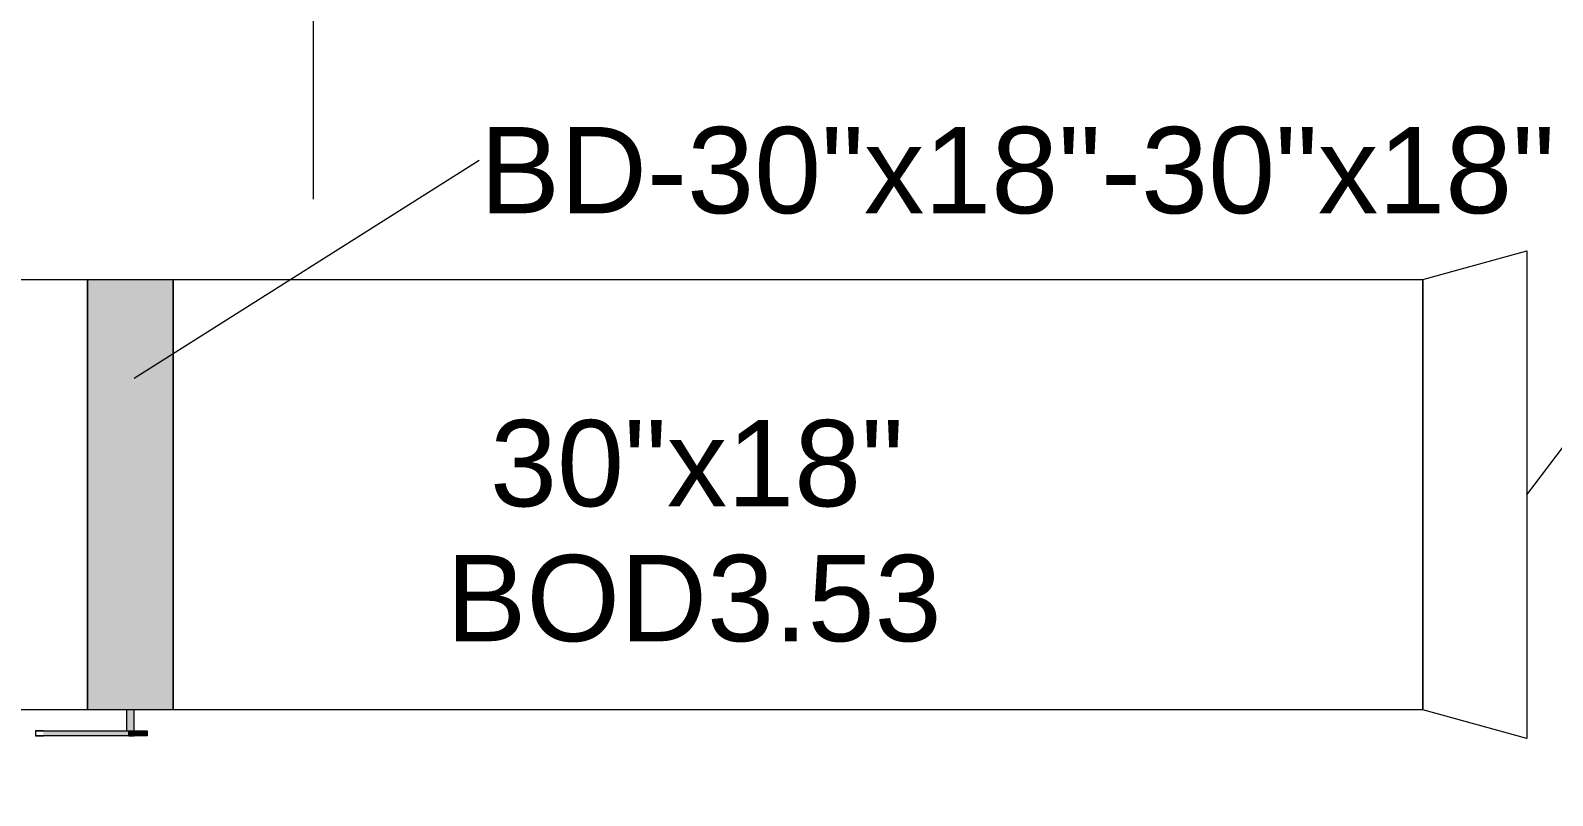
# Model space of a CAD drawing. Header units: metres. Extents: x 39 to 278, y -7 to 151.
# Drawn here: x 69.131 to 71.822, y 35.103 to 36.455 of the extents above; entities that cross this region are included whole.
import ezdxf

# ---------------------------------------------------------------- set-up
doc = ezdxf.new("R2010")
doc.units = ezdxf.units.M
doc.layers.add('HVAC - Ductos', color=5, linetype='Continuous', lineweight=50)
doc.layers.add('PDF_Geometry', color=7, linetype='Continuous', true_color=0xaaaaaa)
doc.layers.add('PDF_Solid Fills', color=7, linetype='Continuous', true_color=0xffffff)
doc.layers.add('PDF_Text', color=7, linetype='Continuous')
doc.styles.add('PDF Helvetica', font='')
doc.styles.get('PDF Helvetica').set_extended_font_data('Helvetica')

msp = doc.modelspace()

# ---------------------------------------------------------------- linework, layer by layer
at = {"layer": 'HVAC - Ductos', "lineweight": 0}
for points in [[(69.631, 36.6338), (69.631, 36.3954), (69.631, 36.1571)], [(69.3147, 35.8408), (69.9244, 36.2258)], [(71.7761, 35.6346), (72.0098, 35.9416)]]:
    msp.add_lwpolyline(points, dxfattribs=at)
for points in [[(71.5927, 36.015), (71.7761, 36.0654), (71.7761, 35.2038), (71.5927, 35.2542)], [(69.0765, 35.2542), (69.0765, 36.015), (69.2323, 36.015), (69.2323, 35.2542), (69.0765, 35.2542), (69.0765, 36.015), (68.9252, 36.015), (68.9252, 35.1029)], [(69.3835, 35.2542), (69.2323, 35.2542), (69.2323, 36.015), (69.3835, 36.015)], [(71.5927, 35.2542), (69.3835, 35.2542), (69.3835, 36.015), (71.5927, 36.015)]]:
    msp.add_lwpolyline(points, close=True, dxfattribs=at)
at = {"layer": 'HVAC - Ductos', "lineweight": 0, "transparency": 33554559}
msp.add_solid([(69.2323, 36.015), (69.2323, 35.2542), (69.3835, 36.015), (69.3835, 35.2542)], dxfattribs=at)
at = {"layer": 'PDF_Geometry', "color": 1, "lineweight": 0}
for points in [[(69.1543, 35.2175), (69.1497, 35.2175), (69.1452, 35.2175), (69.1406, 35.2175), (69.1452, 35.2175), (69.1497, 35.2175), (69.1543, 35.2175), (69.3056, 35.2175), (69.3377, 35.2175), (69.3377, 35.2083), (69.3056, 35.2083), (69.3056, 35.2175), (69.3102, 35.2175), (69.3147, 35.2175), (69.3147, 35.2542)], [(69.301, 35.2542), (69.301, 35.2175)], [(69.1406, 35.2175), (69.1406, 35.2175)], [(69.1406, 35.2175), (69.1406, 35.2083)], [(69.1406, 35.2083), (69.1406, 35.2083)], [(69.3056, 35.2083), (69.1543, 35.2083), (69.1497, 35.2083), (69.1452, 35.2083), (69.1406, 35.2083), (69.1452, 35.2083), (69.1497, 35.2083), (69.1543, 35.2083)]]:
    msp.add_lwpolyline(points, dxfattribs=at)
msp.add_lwpolyline([(69.3056, 35.2083), (69.3102, 35.2083), (69.3147, 35.2083), (69.3102, 35.2083)], close=True, dxfattribs=at)
at = {"layer": 'PDF_Solid Fills', "color": 1, "lineweight": 0, "transparency": 33554559}
for points in [[(69.301, 35.2542), (69.301, 35.2175), (69.3148, 35.2542), (69.3148, 35.2175)], [(69.1543, 35.2175), (69.1543, 35.2083), (69.3056, 35.2175), (69.3056, 35.2083)], [(69.3056, 35.2175), (69.3056, 35.2083), (69.3377, 35.2175), (69.3377, 35.2083)]]:
    msp.add_solid(points, dxfattribs=at)

# ---------------------------------------------------------------- texts
at = {"layer": 'PDF_Text', "lineweight": 0, "attachment_point": 4, "style": 'PDF Helvetica'}
for s, insert, char_height in [('BD-30"x18"-30"x18"', (69.9254, 36.2071), 0.152471), ('30"x18"', (69.9438, 35.6892), 0.15247), ('BOD3.53', (69.8659, 35.4508), 0.15247)]:
    msp.add_mtext(s, dxfattribs=dict(at, insert=insert, char_height=char_height))

doc.saveas('drawing.dxf')
